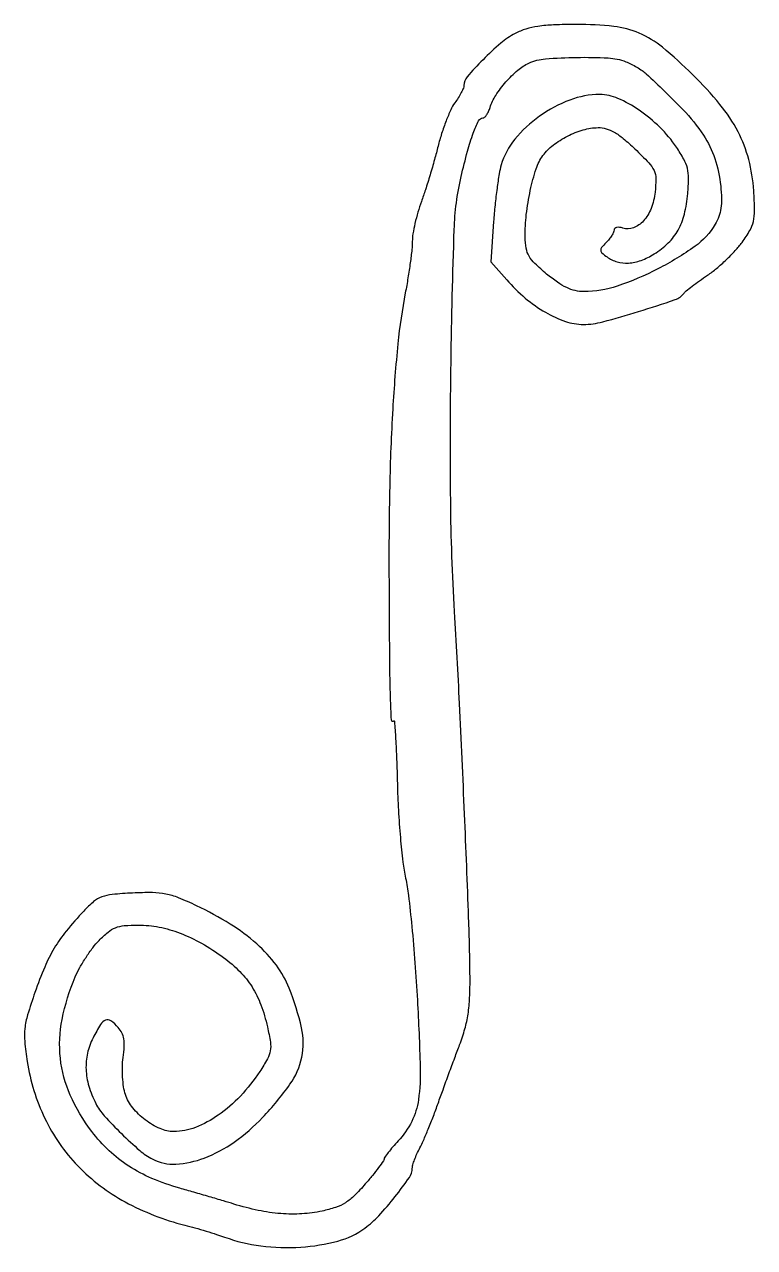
# Model space of a CAD drawing. Extents: x 0 to 156, y 0 to 261.
import ezdxf

# ---------------------------------------------------------------- set-up
doc = ezdxf.new("R2010")
doc.units = 0

msp = doc.modelspace()

# ---------------------------------------------------------------- linework, layer by layer
msp.add_lwpolyline([(104.92666, 259.022546, 0.054775), (101.835972, 256.927329, 0.021639), (98.067412, 253.427379, 0.015868), (94.677753, 249.769319, 0.180833), (94, 247.956627, -0.101439), (93.884383, 247.392609, -0.018698), (93.428132, 246.427896, -0.019388), (92.798512, 245.322944, -0.016585), (92.053216, 244.209507, 0.048304), (91.195584, 242.733955, 0.015322), (90.204979, 240.386543, 0.015138), (89.254974, 237.687264, 0.016286), (88.495129, 235, -0.007467), (87.736965, 232.126038, -0.004979), (86.78671, 228.856168, -0.005012), (85.801437, 225.702366, -0.009787), (84.941913, 223.212487, 0.017082), (84.198468, 220.952505, 0.014757), (83.570387, 218.534513, 0.015002), (83.131492, 216.307949, 0.041165), (82.999829, 214.712487, -0.026979), (82.906174, 212.979799, -0.006682), (82.561896, 210.155706, -0.006815), (82.079792, 206.928764, -0.006784), (81.509235, 203.711193, 0.022119), (79.933143, 192.905578, 0.010726), (78.82893, 178.984552, 0.009318), (78.182709, 162.451771, 0.006215), (78.031043, 143.5, 0.000672), (78.135596, 125.386433, 0.006031), (78.287992, 117.440958, 0.006333), (78.493641, 112.759992, 0.565038), (79, 112.492764, -0.561404), (79.208122, 112.384393, -0.001669), (79.444966, 108.704202, -0.006007), (79.656907, 104.374857, -0.003489), (79.81265, 99.171755, 0.008332), (80.038308, 93.477662, 0.007668), (80.457469, 87.634092, 0.007684), (80.991092, 82.436592, 0.025017), (81.568737, 79.024482, -0.02526), (82.193338, 75.324085, -0.005095), (82.902832, 68.688442, -0.005367), (83.567331, 60.944017, -0.004996), (84.083381, 53, -0.006193), (84.686078, 38.825042, -0.041458), (84.314392, 31.78686, -0.082159), (82.882658, 27.151559, -0.072082), (79.987551, 22.986673, 0.009245), (78.842556, 21.714598, 0.013114), (77.875696, 20.538709, 0.009162), (77.121443, 19.533251, 0.155039), (76.993544, 19.144245, -0.155219), (76.857766, 18.731765, -0.00509), (75.813371, 17.317738, -0.009294), (74.518997, 15.666819, -0.006281), (72.985002, 13.831032, -0.020967), (70.672584, 11.351646, -0.054245), (68.758301, 9.835305, -0.058983), (66.660189, 8.838044, -0.028661), (63.794354, 8.049317, -0.038433), (59.493907, 7.467689, -0.034189), (54.981093, 7.516198, -0.031533), (50.176595, 8.203772, -0.023633), (45, 9.539073, 0.002481), (42.784794, 10.211573, 0.000997), (39.749905, 11.109909, 0.000986), (36.476573, 12.064723, 0.001248), (33.446486, 12.933914, -0.030678), (27.531868, 15.014125, -0.043178), (22.589545, 17.623912, -0.045797), (18.391307, 20.906917, -0.04158), (14.709947, 25, -0.057707), (10.118062, 32.7641, -0.078244), (8.006204, 40.619432, -0.076141), (8.383762, 48.906986, -0.051456), (11.187572, 57.96012, -0.026471), (12.156538, 59.935231, -0.017002), (13.475799, 62.121098, -0.017089), (14.917358, 64.178422, -0.030483), (16.258134, 65.75, -0.028628), (18.173338, 67.520985, -0.079688), (19.749133, 68.444298, -0.072251), (21.623264, 68.876637, -0.020621), (24.613261, 69, -0.048484), (29.047802, 68.56898, -0.042531), (33.52385, 67.287709, -0.038823), (38.086978, 65.13159, -0.028489), (42.78309, 62.081738, -0.039762), (46.26236, 59.076491, -0.053796), (48.845463, 55.825394, -0.051991), (50.736083, 52.00962, -0.034006), (52.132706, 47.297614, -0.015919), (52.755598, 44.0293, -0.082189), (52.741803, 42.194478, -0.085217), (52.136871, 40.492756, -0.01781), (50.483912, 37.779635, -0.042776), (46.369875, 32.568713, -0.051853), (41.664182, 28.496338, -0.058302), (36.793629, 25.877824, -0.094484), (32.189756, 25, -0.10453), (29.250293, 25.62131, -0.059049), (26.102786, 27.484849, -0.058312), (23.425932, 30.075427, -0.0913), (21.884928, 32.874968, -0.042901), (21.495907, 34.497343, -0.021635), (21.272442, 36.591058, -0.021252), (21.227031, 38.798776, -0.028579), (21.384977, 40.792059, 0.020179), (21.607503, 43.106193, 0.054214), (21.520321, 44.755575, 0.073382), (21.113001, 46.037595, 0.070474), (20.348784, 47.167091, 0.049085), (18.762063, 48.607612, 0.262954), (17.645627, 48.747652, 0.161002), (16.573732, 47.828664, 0.017763), (14.981729, 44.964187, 0.062444), (13.790733, 41.670988, 0.065898), (13.479306, 38.246326, 0.06209), (14.071571, 34.688127, 0.046581), (15.553443, 31, 0.064192), (17.3776, 28.352747, 0.016037), (21.016703, 24.551712, 0.016288), (24.90707, 20.981473, 0.059396), (27.684259, 19.116792, 0.13331), (32.645525, 18.071869, 0.076371), (38.66937, 19.355314, 0.063919), (45.065679, 22.767295, 0.047924), (51.107023, 27.996577, 0.035992), (56.937207, 35.0664, 0.10397), (59.457054, 40.85699, 0.106682), (59.399098, 47.082508, 0.039049), (56.783598, 55.5399, 0.066828), (54.040861, 60.426706, 0.049622), (49.843461, 64.986303, 0.042797), (44.18226, 69.219224, 0.028138), (37.038593, 73.123959, 0.0155), (33.201054, 74.805447, 0.046427), (30.45901, 75.621279, 0.046345), (27.610871, 75.917914, 0.015403), (23.410957, 75.83537, 0.0113), (19.075504, 75.518088, 0.064581), (16.830292, 75.005077, 0.087051), (15.101579, 73.998494, 0.029526), (12.984882, 71.986746, 0.017563), (9.269426, 67.721837, 0.035325), (6.710759, 64.068049, 0.034868), (4.67163, 60.059541, 0.016668), (2.593935, 54.66349, 0.0103), (1.040332, 49.873081, 0.045406), (0.444589, 46.967997, 0.051084), (0.418147, 44.166005, 0.015323), (0.943584, 39.925661, 0.073435), (4.698291, 27.810662, 0.079965), (11.723734, 17.688511, 0.07716), (21.808032, 10.015101, 0.062333), (34.5, 5.064034, -0.006434), (36.670697, 4.48588, -0.004734), (39.06114, 3.791666, -0.004784), (41.310107, 3.09185, -0.010631), (43.006008, 2.506214, 0.05771), (50.736774, 0.626888, 0.046938), (59.262522, 0.376405, 0.04899), (67.154832, 1.669007, 0.094124), (72.913257, 4.436003, 0.046919), (75.847352, 7.058614, 0.019548), (79.306314, 11.094809, 0.014461), (82.37767, 15.215442, 0.152901), (83.006161, 17.190009, -0.070662), (83.108271, 17.885419, -0.016902), (83.477294, 18.99644, -0.017036), (83.992647, 20.255354, -0.016124), (84.601366, 21.5, 0.018732), (85.366007, 23.084341, 0.005763), (86.401135, 25.528125, 0.005757), (87.497223, 28.29142, 0.006284), (88.496814, 31, -0.001721), (89.545767, 33.92422, -0.001065), (90.79737, 37.353125, -0.001068), (92.047913, 40.734254, -0.001925), (93.089715, 43.5, 0.022813), (94.201758, 46.872926, 0.030458), (94.879931, 50.024431, 0.026942), (95.220763, 53.520263, 0.013163), (95.2969, 58, 0.006842), (95.008794, 70.516624, 0.001398), (94.134521, 92.642825, 0.001568), (93.063733, 116.199724, 0.002704), (92.004996, 135.798718, -0.01226), (91.180511, 159.443736, -0.006362), (91.251084, 188.986575, -0.004478), (91.930524, 217.210841, -0.048513), (93.406124, 228.5, -0.009162), (94.763834, 233.924677, -0.023108), (96.004522, 237.80084, -0.025219), (97.135088, 240.427791, -0.285919), (98.053933, 241, 0.19959), (98.413595, 241.149526, 0.047544), (98.833772, 241.660937, 0.041604), (99.240369, 242.38852, 0.030787), (99.569445, 243.25, -0.068794), (100.785564, 245.828512, -0.035371), (102.947481, 248.679565, -0.035385), (105.481989, 251.189666, -0.07076), (107.853602, 252.704896, -0.087376), (111.35521, 253.609983, -0.016135), (118.03746, 253.92003, -0.016663), (124.742166, 253.791115, -0.07785), (128.510211, 252.996118, -0.025229), (129.643599, 252.498426, -0.017714), (130.866941, 251.830686, -0.017926), (131.995298, 251.105994, -0.035321), (132.825311, 250.438396, -0.01288), (140.659319, 242.784927, -0.046409), (145.037204, 237.355047, -0.067188), (147.462485, 232.355031, -0.053702), (148.712926, 226.492534, -0.019848), (148.881136, 223.832561, -0.041428), (148.75811, 221.761957, -0.050114), (148.325113, 220.010028, -0.047817), (147.54754, 218.349765, -0.10485), (143.243739, 213.65993, -0.036268), (135.351118, 208.855024, -0.036638), (126.65506, 205.167042, -0.08215), (119.599854, 204, -0.056884), (117.725197, 204.213966, -0.0532), (115.901731, 204.84587, -0.042978), (113.942357, 205.982855, -0.020639), (111.632059, 207.75, -0.016874), (109.127435, 209.982359, -0.070811), (107.882092, 211.561768, -0.090261), (107.281158, 213.22735, -0.0377), (107.063751, 215.61351, -0.032126), (107.298544, 220.427587, -0.025342), (108.148654, 225.576249, -0.02536), (109.393267, 230.162104, -0.079135), (110.847947, 233, -0.071793), (113.012922, 235.210694, -0.045709), (116.066717, 237.130174, -0.045512), (119.440662, 238.473221, -0.068165), (122.571099, 238.951968, -0.073837), (124.303214, 238.722402, -0.061327), (126.015828, 237.99494, -0.043822), (127.954111, 236.635149, -0.016174), (130.440187, 234.402719, -0.011296), (133.382687, 231.452959, -0.081871), (134.506961, 229.803241, -0.109815), (134.884502, 228.083191, -0.027396), (134.718194, 225.19218, -0.062703), (133.878908, 221.724768, -0.092321), (132.25361, 219.054966, -0.120382), (130.134971, 217.604838, -0.168555), (127.860625, 217.544236, 0.047499), (127.147876, 217.697947, 0.083196), (126.546559, 217.668741, 0.126406), (126.150287, 217.469429, 0.21662), (126, 217.138816, -0.110578), (125.889088, 216.643442, -0.030366), (125.502559, 215.937979, -0.029127), (124.954718, 215.170901, -0.02675), (124.306584, 214.449442, 0.021556), (123.335267, 213.390557, 0.192666), (123.141386, 212.802589, 0.198763), (123.409708, 212.253526, 0.023117), (124.497714, 211.378013, 0.090634), (126.643307, 210.339992, 0.083569), (129.080886, 210.08785, 0.07319), (131.739286, 210.653905, 0.049454), (134.528495, 212.017611, 0.054108), (137.54316, 214.365456, 0.073166), (139.644312, 217.101285, 0.067342), (140.981546, 220.504702, 0.038279), (141.702331, 224.877137, 0.018548), (141.865718, 228.157573, 0.063198), (141.623815, 230.278684, 0.066789), (140.867674, 232.210042, 0.022386), (139.277136, 234.796669, 0.049593), (135.75992, 239.013545, 0.043801), (131.340667, 242.65324, 0.046373), (126.794375, 245.188742, 0.104392), (122.951096, 246, 0.091094), (116.557653, 244.825449, 0.064281), (110.102908, 241.367978, 0.065189), (104.834636, 236.456763, 0.102081), (101.946389, 231, 0.029712), (101.514076, 229.101939, 0.007784), (101.050548, 226.013451, 0.00788), (100.632171, 222.473541, 0.007996), (100.327868, 218.939407), (99.7285, 210.378813), (103.11425, 206.514076, 0.037361), (107.067897, 202.628794, 0.043804), (111.361814, 199.599248, 0.048638), (115.617083, 197.649311, 0.084144), (119.445781, 197.013378, 0.063889), (123.573244, 197.556787, 0.010798), (131.2328, 199.760188, 0.006922), (139.00827, 202.298488, 0.153392), (140.902614, 203.690731, -0.066363), (141.346272, 204.152757, -0.005888), (142.623307, 205.146674, -0.007609), (144.184488, 206.295448, -0.005858), (145.921409, 207.502812, 0.02528), (147.827638, 208.940766, 0.016026), (149.903824, 210.794576, 0.016092), (151.830461, 212.75114, 0.028457), (153.269778, 214.5, 0.025789), (154.928502, 217.03095, 0.076756), (155.686435, 218.954387, 0.059917), (155.924495, 221.269558, 0.011467), (155.754518, 225.5, 0.047857), (154.689194, 232.155018, 0.057481), (152.402552, 238.064374, 0.050429), (148.558429, 243.87057, 0.026695), (142.736986, 250.259386, 0.022342), (136.298143, 256.065581, 0.070548), (131.351099, 259.086675, 0.075022), (125.929338, 260.515141, 0.027555), (118, 260.933842, 0.009228), (113.117951, 260.832304, 0.026486), (109.742663, 260.520184, 0.037339), (107.168439, 259.945042, 0.047999)], format="xyb", close=True)

doc.saveas('drawing.dxf')
